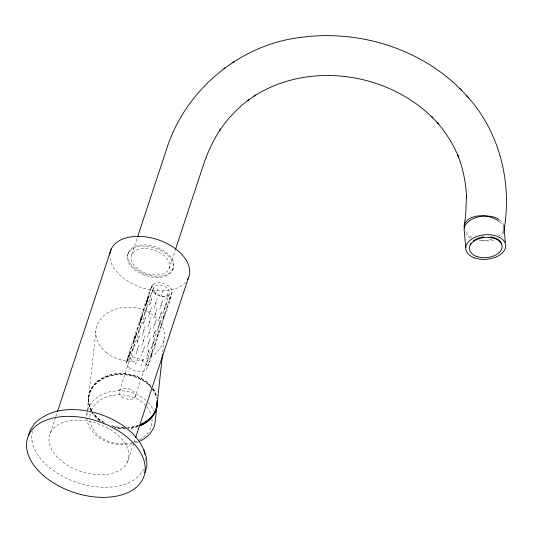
<?xml version="1.0" encoding="UTF-8"?>
<svg xmlns="http://www.w3.org/2000/svg" width="533" height="533" viewBox="0 0 533 533"><rect width="100%" height="100%" fill="white"/><g stroke="black" fill="none" stroke-linecap="round" stroke-linejoin="round"><path stroke-width="0.4" stroke-dasharray="2.67 2" d="M88.445 398.684L88.551 397.718M86.819 414.914L88.571 398.691M88.678 397.725L95.867 331.286M162.772 351.86L164.371 337.096M172.012 292.264L171.453 295.509L170 298.533L170.853 296.241L169.181 303.597L166.363 309.533L167.928 304.783L166.656 311.232L163.611 318.128L164.291 315.783L162.978 322.358L160.153 328.288L161.726 323.544L160.453 329.987L157.408 336.889L158.088 334.544L156.769 341.113L153.95 347.05L155.523 342.299L154.25 348.749L151.205 355.644L151.885 353.299L150.566 359.875L147.748 365.805L149.32 361.061L148.707 364.286L147.015 368.136M140.832 320.28L143.144 313.144L141.498 317.128L140.212 323.438L141.078 319.4M147.035 301.518L149.347 294.383L147.708 298.367L146.415 304.676L147.281 300.639M129.093 354.645L127.807 360.954L130.738 350.661L129.093 354.645L130.492 351.54M135.295 335.883L134.01 342.193L136.941 331.906L135.295 335.883L136.695 332.785M133.163 343.465L133.89 340.141L136.615 334.311L134.902 338.062M139.366 324.704L140.092 321.386L142.824 315.549L139.04 325.556L140.092 321.386M145.569 305.949L146.295 302.624L149.027 296.794L147.308 300.545M132.417 350.334L134.489 344.085M138.627 331.579L140.692 325.323M144.829 312.818L146.895 306.568M153.844 341.746L151.778 347.996M160.047 322.985L157.981 329.241M166.249 304.23L164.184 310.479M131.924 351.833L133.99 345.584M138.127 333.078L140.192 326.822M144.33 314.317L146.402 308.067M150.533 295.562L152.605 289.306M148.134 359.002L146.069 365.252M154.343 340.241L152.271 346.497M160.546 321.486L158.474 327.735M166.749 302.724L164.677 308.98M130.871 361.554L132.937 355.298M137.074 342.792L139.146 336.543M143.277 324.037L145.349 317.781M149.48 305.276L151.552 299.026M149.187 349.282L147.121 355.538M155.389 330.527L153.324 336.776M161.599 311.765L159.527 318.021M167.802 293.01L165.73 299.26M133.89 340.141L132.837 344.318L135.229 337.209M146.295 302.624L145.243 306.801L147.641 299.693M137.367 341.906L139.439 335.657M143.57 323.151L145.642 316.895M149.78 304.39L151.845 298.14M148.894 350.174L146.828 356.424M155.096 331.413L153.031 337.669M161.299 312.658L159.234 318.907M136.082 353.805L138.147 347.556M142.284 335.05L144.35 328.794M148.487 316.289L150.559 310.039M150.186 338.268L148.114 344.525M156.389 319.514L154.317 325.763M162.592 300.752L160.52 307.008M136.934 351.234L139 344.978M143.137 332.472L145.203 326.223M149.34 313.717L151.405 307.461M155.543 294.956L157.615 288.706M143.124 359.608L141.058 365.858M149.333 340.847L147.261 347.103M155.536 322.092L153.464 328.341M161.739 303.33L159.673 309.586M126.841 361.461L128.853 355.191L127.214 359.055L126.661 362.293L129.492 350.967L132.311 345.031L130.738 349.781L132.017 343.332L135.056 336.43L134.023 339.561L135.695 332.206L138.513 326.269L136.948 331.02L138.22 324.577L141.265 317.675L140.226 320.799L141.898 313.444L144.716 307.514L143.15 312.258L144.423 305.815L147.468 298.913L146.435 302.044L148.101 294.689L150.926 288.753L149.353 293.503L149.966 290.272L151.652 286.428M135.495 364.505L137.567 358.249M141.698 345.744L143.77 339.494M147.901 326.989L149.973 320.733M154.11 308.227L156.176 301.978M144.563 346.33L142.498 352.586M150.766 327.575L148.7 333.825M156.969 308.814L154.903 315.07M163.178 290.059L161.106 296.308M142.844 342.293L144.909 336.043M149.047 323.538L151.112 317.282M155.25 304.776L157.315 298.527M143.424 349.781L141.352 356.037M149.626 331.026L147.561 337.276M155.829 312.265L153.764 318.521M50.388 432.989L55.605 417.206M55.865 416.42L57.171 412.475M128.167 253.428L128.553 252.256M131.671 254.747L137.387 237.471M119.425 390.909L153.544 287.733M169.074 268.805A20.001 12.259 18.3 0 0 145.429 248.558A20.001 12.259 18.3 0 0 136.621 267.966A20.001 12.259 18.3 0 0 169.074 268.805L175.304 249.97M172.579 270.124A23.752 14.558 18.3 0 0 144.496 246.079A23.752 14.558 18.3 0 0 134.043 269.125A23.752 14.558 18.3 0 0 172.579 270.124L172.965 268.952A23.752 14.558 18.3 0 0 144.889 244.907A23.752 14.558 18.3 0 0 134.429 267.952A23.752 14.558 18.3 0 0 172.965 268.952M135.202 396.838A8.441 5.17 18.3 0 0 125.228 388.297A8.441 5.17 18.3 0 0 121.511 396.485A8.441 5.17 18.3 0 0 135.202 396.838L169.321 293.67A8.441 5.17 18.3 0 0 159.347 285.128A8.441 5.17 18.3 0 0 155.629 293.31A8.441 5.17 18.3 0 0 169.321 293.67M127.527 461.978A41.261 25.284 18.3 0 0 78.751 420.224A41.261 25.284 18.3 0 0 60.595 460.245A41.261 25.284 18.3 0 0 127.527 461.978L133.79 443.043M134.049 442.257L135.355 438.313M139.932 322.358L141.438 318.454L141.105 319.307M147.708 298.367L149.1 295.269M141.498 317.128L142.897 314.024M185.537 282.377A41.261 25.284 18.3 0 1 141.998 287.72A41.261 25.284 18.3 0 1 109.885 257.606M503.052 231.102A20.001 12.286 -5.1 0 1 498.602 235.992M491.906 239.25A20.001 12.286 -5.1 0 1 478.867 240.536M470.399 238.091A20.001 12.286 -5.1 0 1 465.875 234.427M499.714 219.863A20.001 12.286 -5.1 0 1 503.638 224.899M503.778 231.668A20.001 12.426 7.8 0 1 500.933 236.399M499.821 237.312A20.001 12.426 7.8 0 1 498.555 238.138M493.978 240.03A20.001 12.426 7.8 0 1 478.881 239.997M471.925 237.245A20.001 12.426 7.8 0 1 465.216 230.776M499.661 221.921A20.001 12.426 7.8 0 1 502.905 225.945M143.577 469.067A58.763 36.017 18.3 0 1 76.732 482.412A58.763 36.017 18.3 0 1 32.42 431.483M145.522 458.213A58.763 36.017 18.3 0 1 145.436 462.251M138.234 425.534A34.505 27.03 6.2 0 1 127.78 427.653M124.042 427.752A34.505 27.03 6.2 0 1 110.784 425.481M103.629 422.263A34.505 27.03 6.2 0 1 93.735 413.775M91.929 411.13A34.505 27.03 6.2 0 1 105.561 376.518A34.505 27.03 6.2 0 1 151.192 386.332M153.044 388.744A34.505 27.03 6.2 0 1 156.689 396.719M138.127 426.5A34.505 27.03 6.2 0 1 127.68 428.619M125.442 428.719A34.505 27.03 6.2 0 1 114.262 427.479M99.551 420.597A34.505 27.03 6.2 0 1 91.416 411.383M91.03 410.67A34.505 27.03 6.2 0 1 107.046 376.864A34.505 27.03 6.2 0 1 152.025 388.45M152.458 389.037A34.505 27.03 6.2 0 1 156.589 397.685M138.074 426.413A34.379 26.936 6.2 0 1 129.319 428.372M125.428 428.619A34.379 26.936 6.2 0 1 115.021 427.559M100.271 420.997A34.379 26.936 6.2 0 1 100.251 380.329A34.379 26.936 6.2 0 1 151.459 387.924M152.351 389.077A34.379 26.936 6.2 0 1 156.635 398.451M151.998 418.791A31.254 24.485 6.2 0 1 138.254 440.478M136.774 441.144A31.254 24.485 6.2 0 1 90.024 421.543M89.764 416.726A31.254 24.485 6.2 0 1 90.697 412.009M91.263 410.49A31.254 24.485 6.2 0 1 116.214 394.906A31.254 24.485 6.2 0 1 146.315 406.193M146.815 406.786A31.254 24.485 6.2 0 1 151.199 414.801M137.807 442.077A34.379 26.936 6.2 0 1 133.223 443.569M132.437 443.762A34.379 26.936 6.2 0 1 98.239 437.02A34.379 26.936 6.2 0 1 87.619 410.45M87.845 409.73A34.379 26.936 6.2 0 1 112.929 391.255A34.379 26.936 6.2 0 1 146.622 400.869M148.234 402.462A34.379 26.936 6.2 0 1 154.024 411.683M138.926 425.174A34.379 26.936 6.2 0 1 127.767 427.553M123.29 427.639A34.379 26.936 6.2 0 1 110.391 425.234M104.408 422.582A34.379 26.936 6.2 0 1 93.841 413.728M92.042 411.09A34.379 26.936 6.2 0 1 105.621 376.604A34.379 26.936 6.2 0 1 151.092 386.385M152.931 388.79A34.379 26.936 6.2 0 1 156.569 396.732M151.638 353.039L150.966 356.191L149.566 359.295L151.638 353.039M157.841 334.284L157.168 337.436L155.769 340.534L157.841 334.284M164.044 315.523L163.371 318.674L161.979 321.779L164.044 315.523M170.247 296.768L169.581 299.919L168.181 303.017L170.247 296.768M153.098 348.615L152.371 351.94L151.032 354.865L153.098 348.615M159.307 329.854L158.581 333.178L157.235 336.11L159.307 329.854M165.51 311.099L164.784 314.423L163.438 317.348L165.51 311.099M151.772 287.187L151.445 288.04L153.204 284.316L151.772 287.187M129.026 355.971L128.7 356.824L130.412 353.066L129.026 355.971M129.166 367.67A10.627 6.516 18.3 0 0 146.662 368.916A10.627 6.516 18.3 0 0 134.956 357.81A10.627 6.516 18.3 0 0 129.166 367.67M153.977 292.637A10.627 6.516 18.3 0 0 171.479 293.876A10.627 6.516 18.3 0 0 159.773 282.776A10.627 6.516 18.3 0 0 153.977 292.637M106.12 352.48A34.379 26.936 6.2 0 0 163.345 342.286A34.379 26.936 6.2 0 0 120.891 307.808A34.379 26.936 6.2 0 0 106.12 352.48"/><path stroke-width="0.8" d="M157.075 404.5L155.323 420.724A34.379 26.936 6.2 0 1 138.533 441.777M157.182 403.534L162.512 354.318M503.905 230.869C512.38 183.372 499.881 131.731 466.808 95.953M464.216 225.859L465.702 215.139L466.442 195.511L466.568 197.93C466.049 183.205 463.164 168.555 457.667 154.863L458.5 156.955C453.336 144.37 446.061 132.697 437.107 122.463L438.373 123.816L431.643 116.64L432.836 117.913C387.078 72.401 309.32 61.035 254.194 96.04L255.633 95.047L247.379 100.73L248.911 99.671C237.345 108.286 227.371 118.939 219.343 130.905L220.602 129.033C213.373 140.006 207.783 151.978 203.593 164.424L175.564 249.184M144.983 472.764L146.921 465.655L146.582 457.994L143.983 450.072M28.589 435.334L30.448 429.711L34.585 423.429L40.768 418.218M57.431 411.683L111.184 249.151M137.647 236.685L166.216 150.293C184.491 90.743 238.791 44.779 300.765 37.41C361.687 28.989 427.239 50.582 468.074 97.306M135.615 437.52L188.322 278.146M223.953 68.544L225.479 67.484M232.501 62.654L233.94 61.661M459.992 88.685L461.185 89.964M503.852 225.686L505.337 242.395M465.755 247.752L464.276 231.042A20.001 12.286 -5.1 0 1 475.856 217.591A20.001 12.286 -5.1 0 1 499.088 219.429M109.878 253.941A41.261 25.284 18.3 0 1 157.508 239.584A41.261 25.284 18.3 0 1 187.676 279.419M464.336 228.317A20.001 12.432 7.8 0 1 475.889 216.278A20.001 12.432 7.8 0 1 499.041 221.395M41.641 418.125A58.763 36.017 18.3 0 1 101.417 414.727A58.763 36.017 18.3 0 1 144.956 454.149M157.302 400.503A34.505 27.03 6.2 0 1 140.459 424.674M157.128 400.709A34.505 27.03 6.2 0 1 140.352 425.64M155.803 410.403A34.379 26.936 6.2 0 1 150.826 418.358M150.259 418.945A34.379 26.936 6.2 0 1 140.286 425.554M157.115 402.235A34.379 26.936 6.2 0 1 156.049 409.69M157.175 400.503A34.379 26.936 6.2 0 1 140.392 424.588M469.899 245.033A16.403 10.074 -5.1 0 1 471.032 243.121M473.237 240.936A16.403 10.074 -5.1 0 1 480.466 237.511M481.232 237.325A16.403 10.074 -5.1 0 1 483.591 236.892M490.726 236.905A16.403 10.074 -5.1 0 1 492.232 237.172M492.958 237.345A16.403 10.074 -5.1 0 1 495.683 238.238M496.303 238.518A16.403 10.074 -5.1 0 1 500.827 242.109M501.2 242.708A16.403 10.074 -5.1 0 1 501.753 243.954M474.61 257.879A20.001 12.286 -5.1 0 0 505.63 246.766A20.001 12.286 -5.1 0 0 476.922 236.465A20.001 12.286 -5.1 0 0 474.61 257.879M43.739 475.816A61.262 37.55 18.3 0 0 143.124 478.387A61.262 37.55 18.3 0 0 70.702 416.38A61.262 37.55 18.3 0 0 43.739 475.816M476.649 256.42A16.403 10.074 -5.1 0 0 502.093 247.305A16.403 10.074 -5.1 0 0 478.554 238.864A16.403 10.074 -5.1 0 0 476.649 256.42"/></g></svg>
